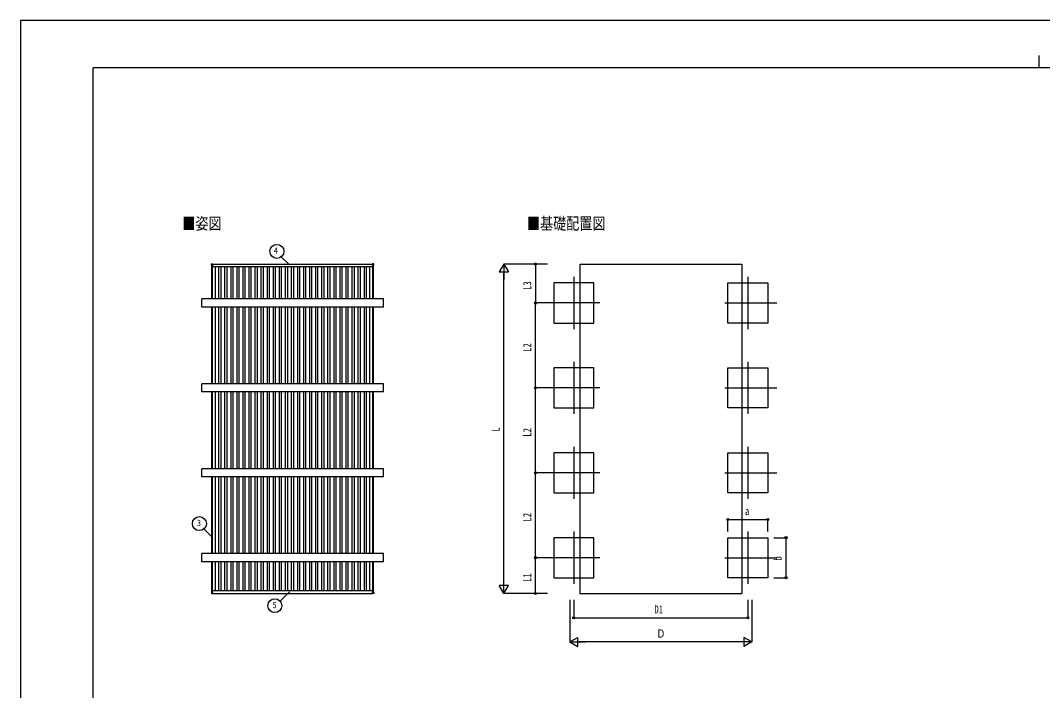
# Model space of a CAD drawing. Units: millimetres, scale not verified. Extents: x -16820 to 16820, y -11880 to 11880.
# Drawn here: x -16820 to 41, y 830 to 11880 of the extents above; entities that cross this region are included whole.
import ezdxf
from ezdxf.enums import TextEntityAlignment as Align

# ---------------------------------------------------------------- set-up
doc = ezdxf.new("R2010")
doc.units = ezdxf.units.MM
doc.header["$LTSCALE"] = 50
for name, color, linetype in [('0-2_USER1', 3, 'Continuous'), ('0-4_YKK_12', 2, 'Continuous'), ('0-5_YKK_13', 4, 'Continuous'), ('0-6_YKK_A1', 4, 'Continuous'), ('0-7_YKK_D', 6, 'Continuous'), ('0-8_YKK_ZWAK', 7, 'Continuous')]:
    doc.layers.add(name, color=color, linetype=linetype)
doc.styles.add('ＭＳ ゴシック', font='')
doc.styles.get('ＭＳ ゴシック').set_extended_font_data('MS Gothic')

msp = doc.modelspace()

# ---------------------------------------------------------------- linework, layer by layer
at = {"layer": '0-4_YKK_12'}
for p, q in [((-7693.22, 7650.92), (-7693.22, 6790.92)), ((-4820.22, 7650.92), (-4820.22, 6790.92)), ((-7263.22, 7220.92), (-8123.22, 7220.92)), ((-5200.22, 7220.92), (-4340.22, 7220.92)), ((-7693.22, 6250.92), (-7693.22, 5390.92)), ((-4820.22, 6250.92), (-4820.22, 5390.92)), ((-7263.22, 5820.92), (-8123.22, 5820.92)), ((-5200.22, 5820.92), (-4340.22, 5820.92)), ((-7693.22, 4850.92), (-7693.22, 3990.92)), ((-4820.22, 4850.92), (-4820.22, 3990.92)), ((-7263.22, 4420.92), (-8123.22, 4420.92)), ((-5200.22, 4420.92), (-4340.22, 4420.92)), ((-7693.22, 3450.92), (-7693.22, 2590.92)), ((-4820.22, 3450.92), (-4820.22, 2590.92)), ((-7263.22, 3020.92), (-8123.22, 3020.92)), ((-5200.22, 3020.92), (-4340.22, 3020.92))]:
    msp.add_line(p, q, dxfattribs=at)
at = {"layer": '0-5_YKK_13'}
for p, q in [((-13667.2, 7847.22), (-13667.2, 7865.22)), ((-13666.2, 7866.22), (-13648.2, 7866.22)), ((-13648.2, 7846.22), (-13666.2, 7846.22)), ((-13647.2, 7865.22), (-13647.2, 7847.22)), ((-11010.6, 7865.22), (-11010.6, 7847.22)), ((-10991.6, 7866.22), (-11009.6, 7866.22)), ((-11009.6, 7846.22), (-10991.6, 7846.22)), ((-10990.6, 7847.22), (-10990.6, 7865.22)), ((-13667.2, 2446.92), (-13667.2, 2428.92)), ((-13648.2, 2447.92), (-13666.2, 2447.92)), ((-13666.2, 2427.92), (-13648.2, 2427.92)), ((-13647.2, 2428.92), (-13647.2, 2446.92)), ((-11010.6, 2428.92), (-11010.6, 2446.92)), ((-11009.6, 2447.92), (-10991.6, 2447.92)), ((-10991.6, 2427.92), (-11009.6, 2427.92)), ((-10990.6, 2446.92), (-10990.6, 2428.92))]:
    msp.add_line(p, q, dxfattribs=at)
for centre, start, end in [((-13666.2, 7865.22), 90, 180), ((-13666.2, 7847.22), 180, 270), ((-13648.2, 7865.22), 0, 90), ((-13648.2, 7847.22), 270, 0), ((-11009.6, 7865.22), 90, 180), ((-11009.6, 7847.22), 180, 270), ((-10991.6, 7865.22), 0, 90), ((-10991.6, 7847.22), 270, 0), ((-13666.2, 2446.92), 90, 180), ((-13666.2, 2428.92), 180, 270), ((-13648.2, 2446.92), 0, 90), ((-13648.2, 2428.92), 270, 0), ((-11009.6, 2446.92), 90, 180), ((-11009.6, 2428.92), 180, 270), ((-10991.6, 2446.92), 0, 90), ((-10991.6, 2428.92), 270, 0)]:
    msp.add_arc(centre, 1, start, end, dxfattribs=at)
at = {"layer": '0-6_YKK_A1'}
for p, q in [((-13663.9, 7287.92), (-13663.9, 7846.21)), ((-13651.9, 7287.92), (-13651.9, 7846.21)), ((-13651.9, 7820.13), (-11005.9, 7820.13)), ((-13647.2, 7862.92), (-11010.6, 7862.92)), ((-11010.6, 7858.13), (-13647.2, 7858.13)), ((-13603.9, 7287.92), (-13603.9, 7820.13)), ((-13546.4, 7287.92), (-13546.4, 7820.13)), ((-13511.4, 7287.92), (-13511.4, 7820.13)), ((-13446.4, 7287.92), (-13446.4, 7820.13)), ((-13411.4, 7287.92), (-13411.4, 7820.13)), ((-13346.4, 7287.92), (-13346.4, 7820.13)), ((-13311.4, 7287.92), (-13311.4, 7820.13)), ((-13246.4, 7287.92), (-13246.4, 7820.13)), ((-13211.4, 7287.92), (-13211.4, 7820.13)), ((-13146.4, 7287.92), (-13146.4, 7820.13)), ((-13111.4, 7287.92), (-13111.4, 7820.13)), ((-13046.4, 7287.92), (-13046.4, 7820.13)), ((-13011.4, 7287.92), (-13011.4, 7820.13)), ((-12946.4, 7287.92), (-12946.4, 7820.13)), ((-12911.4, 7287.92), (-12911.4, 7820.13)), ((-12846.4, 7287.92), (-12846.4, 7820.13)), ((-12811.4, 7287.92), (-12811.4, 7820.13)), ((-12746.4, 7287.92), (-12746.4, 7820.13)), ((-12711.4, 7287.92), (-12711.4, 7820.13)), ((-12646.4, 7287.92), (-12646.4, 7820.13)), ((-12611.4, 7287.92), (-12611.4, 7820.13)), ((-12546.4, 7287.92), (-12546.4, 7820.13)), ((-12511.4, 7287.92), (-12511.4, 7820.13)), ((-12446.4, 7287.92), (-12446.4, 7820.13)), ((-12411.4, 7287.92), (-12411.4, 7820.13)), ((-12346.4, 7287.92), (-12346.4, 7820.13)), ((-12311.4, 7287.92), (-12311.4, 7820.13)), ((-12246.4, 7287.92), (-12246.4, 7820.13)), ((-12211.4, 7287.92), (-12211.4, 7820.13)), ((-12146.4, 7287.92), (-12146.4, 7820.13)), ((-12111.4, 7287.92), (-12111.4, 7820.13)), ((-12046.4, 7287.92), (-12046.4, 7820.13)), ((-12011.4, 7287.92), (-12011.4, 7820.13)), ((-11946.4, 7287.92), (-11946.4, 7820.13)), ((-11911.4, 7287.92), (-11911.4, 7820.13)), ((-11846.4, 7287.92), (-11846.4, 7820.13)), ((-11811.4, 7287.92), (-11811.4, 7820.13)), ((-11746.4, 7287.92), (-11746.4, 7820.13)), ((-11711.4, 7287.92), (-11711.4, 7820.13)), ((-11646.4, 7287.92), (-11646.4, 7820.13)), ((-11611.4, 7287.92), (-11611.4, 7820.13)), ((-11546.4, 7287.92), (-11546.4, 7820.13)), ((-11511.4, 7287.92), (-11511.4, 7820.13)), ((-11446.4, 7287.92), (-11446.4, 7820.13)), ((-11411.4, 7287.92), (-11411.4, 7820.13)), ((-11346.4, 7287.92), (-11346.4, 7820.13)), ((-11311.4, 7287.92), (-11311.4, 7820.13)), ((-11246.4, 7287.92), (-11246.4, 7820.13)), ((-11211.4, 7287.92), (-11211.4, 7820.13)), ((-11146.4, 7287.92), (-11146.4, 7820.13)), ((-11111.4, 7287.92), (-11111.4, 7820.13)), ((-11053.9, 7287.92), (-11053.9, 7820.11)), ((-11005.9, 7287.92), (-11005.9, 7846.2)), ((-10993.9, 7287.92), (-10993.9, 7846.2)), ((-7591.72, 7862.92), (-4921.72, 7862.92)), ((-7591.72, 7862.92), (-7591.72, 2430.92)), ((-4921.72, 7862.77), (-4921.72, 2430.92)), ((-10828.9, 7287.92), (-13828.9, 7287.92)), ((-13828.9, 7153.92), (-13828.9, 7287.92)), ((-10828.9, 7153.92), (-10828.9, 7287.92)), ((-10828.9, 7153.92), (-13828.9, 7153.92)), ((-13663.9, 5887.92), (-13663.9, 7153.92)), ((-13651.9, 5887.92), (-13651.9, 7153.92)), ((-13603.9, 5887.92), (-13603.9, 7153.92)), ((-13546.4, 5887.92), (-13546.4, 7153.92)), ((-13511.4, 5887.92), (-13511.4, 7153.92)), ((-13446.4, 5887.92), (-13446.4, 7153.92)), ((-13411.4, 5887.92), (-13411.4, 7153.92)), ((-13346.4, 5887.92), (-13346.4, 7153.92)), ((-13311.4, 5887.92), (-13311.4, 7153.92)), ((-13246.4, 5887.92), (-13246.4, 7153.92)), ((-13211.4, 5887.92), (-13211.4, 7153.92)), ((-13146.4, 5887.92), (-13146.4, 7153.92)), ((-13111.4, 5887.92), (-13111.4, 7153.92)), ((-13046.4, 5887.92), (-13046.4, 7153.92)), ((-13011.4, 5887.92), (-13011.4, 7153.92)), ((-12946.4, 5887.92), (-12946.4, 7153.92)), ((-12911.4, 5887.92), (-12911.4, 7153.92)), ((-12846.4, 5887.92), (-12846.4, 7153.92)), ((-12811.4, 5887.92), (-12811.4, 7153.92)), ((-12746.4, 5887.92), (-12746.4, 7153.92)), ((-12711.4, 5887.92), (-12711.4, 7153.92)), ((-12646.4, 5887.92), (-12646.4, 7153.92)), ((-12611.4, 5887.92), (-12611.4, 7153.92)), ((-12546.4, 5887.92), (-12546.4, 7153.92)), ((-12511.4, 5887.92), (-12511.4, 7153.92)), ((-12446.4, 5887.92), (-12446.4, 7153.92)), ((-12411.4, 5887.92), (-12411.4, 7153.92)), ((-12346.4, 5887.92), (-12346.4, 7153.92)), ((-12311.4, 5887.92), (-12311.4, 7153.92)), ((-12246.4, 5887.92), (-12246.4, 7153.92)), ((-12211.4, 5887.92), (-12211.4, 7153.92)), ((-12146.4, 5887.92), (-12146.4, 7153.92)), ((-12111.4, 5887.92), (-12111.4, 7153.92)), ((-12046.4, 5887.92), (-12046.4, 7153.92)), ((-12011.4, 5887.92), (-12011.4, 7153.92)), ((-11946.4, 5887.92), (-11946.4, 7153.92)), ((-11911.4, 5887.92), (-11911.4, 7153.92)), ((-11846.4, 5887.92), (-11846.4, 7153.92)), ((-11811.4, 5887.92), (-11811.4, 7153.92)), ((-11746.4, 5887.92), (-11746.4, 7153.92)), ((-11711.4, 5887.92), (-11711.4, 7153.92)), ((-11646.4, 5887.92), (-11646.4, 7153.92)), ((-11611.4, 5887.92), (-11611.4, 7153.92)), ((-11546.4, 5887.92), (-11546.4, 7153.92)), ((-11511.4, 5887.92), (-11511.4, 7153.92)), ((-11446.4, 5887.92), (-11446.4, 7153.92)), ((-11411.4, 5887.92), (-11411.4, 7153.92)), ((-11346.4, 5887.92), (-11346.4, 7153.92)), ((-11311.4, 5887.92), (-11311.4, 7153.92)), ((-11246.4, 5887.92), (-11246.4, 7153.92)), ((-11211.4, 5887.92), (-11211.4, 7153.92)), ((-11146.4, 5887.92), (-11146.4, 7153.92)), ((-11111.4, 5887.92), (-11111.4, 7153.92)), ((-11053.9, 5887.92), (-11053.9, 7153.92)), ((-11005.9, 5887.92), (-11005.9, 7153.92)), ((-10993.9, 5887.92), (-10993.9, 7153.92)), ((-10828.9, 5887.92), (-13828.9, 5887.92)), ((-13828.9, 5753.92), (-13828.9, 5887.92)), ((-10828.9, 5753.92), (-13828.9, 5753.92)), ((-13663.9, 4487.92), (-13663.9, 5753.92)), ((-13651.9, 4487.92), (-13651.9, 5753.92)), ((-13603.9, 4487.92), (-13603.9, 5753.92)), ((-13546.4, 4487.92), (-13546.4, 5753.92)), ((-13511.4, 4487.92), (-13511.4, 5753.92)), ((-13446.4, 4487.92), (-13446.4, 5753.92)), ((-13411.4, 4487.92), (-13411.4, 5753.92)), ((-13346.4, 4487.92), (-13346.4, 5753.92)), ((-13311.4, 4487.92), (-13311.4, 5753.92)), ((-13246.4, 4487.92), (-13246.4, 5753.92)), ((-13211.4, 4487.92), (-13211.4, 5753.92)), ((-13146.4, 4487.92), (-13146.4, 5753.92)), ((-13111.4, 4487.92), (-13111.4, 5753.92)), ((-13046.4, 4487.92), (-13046.4, 5753.92)), ((-13011.4, 4487.92), (-13011.4, 5753.92)), ((-12946.4, 4487.92), (-12946.4, 5753.92)), ((-12911.4, 4487.92), (-12911.4, 5753.92)), ((-12846.4, 4487.92), (-12846.4, 5753.92)), ((-12811.4, 4487.92), (-12811.4, 5753.92)), ((-12746.4, 4487.92), (-12746.4, 5753.92)), ((-12711.4, 4487.92), (-12711.4, 5753.92)), ((-12646.4, 4487.92), (-12646.4, 5753.92)), ((-12611.4, 4487.92), (-12611.4, 5753.92)), ((-12546.4, 4487.92), (-12546.4, 5753.92)), ((-12511.4, 4487.92), (-12511.4, 5753.92)), ((-12446.4, 4487.92), (-12446.4, 5753.92)), ((-12411.4, 4487.92), (-12411.4, 5753.92)), ((-12346.4, 4487.92), (-12346.4, 5753.92)), ((-12311.4, 4487.92), (-12311.4, 5753.92)), ((-12246.4, 4487.92), (-12246.4, 5753.92)), ((-12211.4, 4487.92), (-12211.4, 5753.92)), ((-12146.4, 4487.92), (-12146.4, 5753.92)), ((-12111.4, 4487.92), (-12111.4, 5753.92)), ((-12046.4, 4487.92), (-12046.4, 5753.92)), ((-12011.4, 4487.92), (-12011.4, 5753.92)), ((-11946.4, 4487.92), (-11946.4, 5753.92)), ((-11911.4, 4487.92), (-11911.4, 5753.92)), ((-11846.4, 4487.92), (-11846.4, 5753.92)), ((-11811.4, 4487.92), (-11811.4, 5753.92)), ((-11746.4, 4487.92), (-11746.4, 5753.92)), ((-11711.4, 4487.92), (-11711.4, 5753.92)), ((-11646.4, 4487.92), (-11646.4, 5753.92)), ((-11611.4, 4487.92), (-11611.4, 5753.92)), ((-11546.4, 4487.92), (-11546.4, 5753.92)), ((-11511.4, 4487.92), (-11511.4, 5753.92)), ((-11446.4, 4487.92), (-11446.4, 5753.92)), ((-11411.4, 4487.92), (-11411.4, 5753.92)), ((-11346.4, 4487.92), (-11346.4, 5753.92)), ((-11311.4, 4487.92), (-11311.4, 5753.92)), ((-11246.4, 4487.92), (-11246.4, 5753.92)), ((-11211.4, 4487.92), (-11211.4, 5753.92)), ((-11146.4, 4487.92), (-11146.4, 5753.92)), ((-11111.4, 4487.92), (-11111.4, 5753.92)), ((-11053.9, 4487.92), (-11053.9, 5753.92)), ((-11005.9, 4487.92), (-11005.9, 5753.92)), ((-10993.9, 4487.92), (-10993.9, 5753.92)), ((-10828.9, 5753.92), (-10828.9, 5887.92)), ((-10828.9, 4487.92), (-13828.9, 4487.92)), ((-13828.9, 4353.92), (-13828.9, 4487.92)), ((-10828.9, 4353.92), (-10828.9, 4487.92)), ((-10828.9, 4353.92), (-13828.9, 4353.92)), ((-13663.9, 3087.92), (-13663.9, 4353.92)), ((-13651.9, 3087.92), (-13651.9, 4353.92)), ((-13603.9, 3087.92), (-13603.9, 4353.92)), ((-13546.4, 3087.92), (-13546.4, 4353.92)), ((-13511.4, 3087.92), (-13511.4, 4353.92)), ((-13446.4, 3087.92), (-13446.4, 4353.92)), ((-13411.4, 3087.92), (-13411.4, 4353.92)), ((-13346.4, 3087.92), (-13346.4, 4353.92)), ((-13311.4, 3087.92), (-13311.4, 4353.92)), ((-13246.4, 3087.92), (-13246.4, 4353.92)), ((-13211.4, 3087.92), (-13211.4, 4353.92)), ((-13146.4, 3087.92), (-13146.4, 4353.92)), ((-13111.4, 3087.92), (-13111.4, 4353.92)), ((-13046.4, 3087.92), (-13046.4, 4353.92)), ((-13011.4, 3087.92), (-13011.4, 4353.92)), ((-12946.4, 3087.92), (-12946.4, 4353.92)), ((-12911.4, 3087.92), (-12911.4, 4353.92)), ((-12846.4, 3087.92), (-12846.4, 4353.92)), ((-12811.4, 3087.92), (-12811.4, 4353.92)), ((-12746.4, 3087.92), (-12746.4, 4353.92)), ((-12711.4, 3087.92), (-12711.4, 4353.92)), ((-12646.4, 3087.92), (-12646.4, 4353.92)), ((-12611.4, 3087.92), (-12611.4, 4353.92)), ((-12546.4, 3087.92), (-12546.4, 4353.92)), ((-12511.4, 3087.92), (-12511.4, 4353.92)), ((-12446.4, 3087.92), (-12446.4, 4353.92)), ((-12411.4, 3087.92), (-12411.4, 4353.92)), ((-12346.4, 3087.92), (-12346.4, 4353.92)), ((-12311.4, 3087.92), (-12311.4, 4353.92)), ((-12246.4, 3087.92), (-12246.4, 4353.92)), ((-12211.4, 3087.92), (-12211.4, 4353.92)), ((-12146.4, 3087.92), (-12146.4, 4353.92)), ((-12111.4, 3087.92), (-12111.4, 4353.92)), ((-12046.4, 3087.92), (-12046.4, 4353.92)), ((-12011.4, 3087.92), (-12011.4, 4353.92)), ((-11946.4, 3087.92), (-11946.4, 4353.92)), ((-11911.4, 3087.92), (-11911.4, 4353.92)), ((-11846.4, 3087.92), (-11846.4, 4353.92)), ((-11811.4, 3087.92), (-11811.4, 4353.92)), ((-11746.4, 3087.92), (-11746.4, 4353.92)), ((-11711.4, 3087.92), (-11711.4, 4353.92)), ((-11646.4, 3087.92), (-11646.4, 4353.92)), ((-11611.4, 3087.92), (-11611.4, 4353.92)), ((-11546.4, 3087.92), (-11546.4, 4353.92)), ((-11511.4, 3087.92), (-11511.4, 4353.92)), ((-11446.4, 3087.92), (-11446.4, 4353.92)), ((-11411.4, 3087.92), (-11411.4, 4353.92)), ((-11346.4, 3087.92), (-11346.4, 4353.92)), ((-11311.4, 3087.92), (-11311.4, 4353.92)), ((-11246.4, 3087.92), (-11246.4, 4353.92)), ((-11211.4, 3087.92), (-11211.4, 4353.92)), ((-11146.4, 3087.92), (-11146.4, 4353.92)), ((-11111.4, 3087.92), (-11111.4, 4353.92)), ((-11053.9, 3087.92), (-11053.9, 4353.92)), ((-11005.9, 3087.92), (-11005.9, 4353.92)), ((-10993.9, 3087.92), (-10993.9, 4353.92)), ((-10828.9, 3087.92), (-13828.9, 3087.92)), ((-13828.9, 2953.92), (-13828.9, 3087.92)), ((-10828.9, 2953.92), (-10828.9, 3087.92)), ((-10828.9, 2953.92), (-13828.9, 2953.92)), ((-13663.9, 2447.94), (-13663.9, 2953.92)), ((-13651.9, 2447.94), (-13651.9, 2953.92)), ((-13603.9, 2479.22), (-13603.9, 2953.92)), ((-13546.4, 2479.2), (-13546.4, 2953.92)), ((-13511.4, 2479.2), (-13511.4, 2953.92)), ((-13446.4, 2479.2), (-13446.4, 2953.92)), ((-13411.4, 2479.2), (-13411.4, 2953.92)), ((-13346.4, 2479.2), (-13346.4, 2953.92)), ((-13311.4, 2479.2), (-13311.4, 2953.92)), ((-13246.4, 2479.2), (-13246.4, 2953.92)), ((-13211.4, 2479.2), (-13211.4, 2953.92)), ((-13146.4, 2479.2), (-13146.4, 2953.92)), ((-13111.4, 2479.2), (-13111.4, 2953.92)), ((-13046.4, 2479.2), (-13046.4, 2953.92)), ((-13011.4, 2479.2), (-13011.4, 2953.92)), ((-12946.4, 2479.2), (-12946.4, 2953.92)), ((-12911.4, 2479.2), (-12911.4, 2953.92)), ((-12846.4, 2479.2), (-12846.4, 2953.92)), ((-12811.4, 2479.2), (-12811.4, 2953.92)), ((-12746.4, 2479.2), (-12746.4, 2953.92)), ((-12711.4, 2479.2), (-12711.4, 2953.92)), ((-12646.4, 2479.2), (-12646.4, 2953.92)), ((-12611.4, 2479.2), (-12611.4, 2953.92)), ((-12546.4, 2479.2), (-12546.4, 2953.92)), ((-12511.4, 2479.2), (-12511.4, 2953.92)), ((-12446.4, 2479.2), (-12446.4, 2953.92)), ((-12411.4, 2479.2), (-12411.4, 2953.92)), ((-12346.4, 2479.2), (-12346.4, 2953.92)), ((-12311.4, 2479.2), (-12311.4, 2953.92)), ((-12246.4, 2479.2), (-12246.4, 2953.92)), ((-12211.4, 2479.2), (-12211.4, 2953.92)), ((-12146.4, 2479.2), (-12146.4, 2953.92)), ((-12111.4, 2479.2), (-12111.4, 2953.92)), ((-12046.4, 2479.2), (-12046.4, 2953.92)), ((-12011.4, 2479.2), (-12011.4, 2953.92)), ((-11946.4, 2479.2), (-11946.4, 2953.92)), ((-11911.4, 2479.2), (-11911.4, 2953.92)), ((-11846.4, 2479.2), (-11846.4, 2953.92)), ((-11811.4, 2479.2), (-11811.4, 2953.92)), ((-11746.4, 2479.2), (-11746.4, 2953.92)), ((-11711.4, 2479.2), (-11711.4, 2953.92)), ((-11646.4, 2479.2), (-11646.4, 2953.92)), ((-11611.4, 2479.2), (-11611.4, 2953.92)), ((-11546.4, 2479.2), (-11546.4, 2953.92)), ((-11511.4, 2479.2), (-11511.4, 2953.92)), ((-11446.4, 2479.2), (-11446.4, 2953.92)), ((-11411.4, 2479.2), (-11411.4, 2953.92)), ((-11346.4, 2479.2), (-11346.4, 2953.92)), ((-11311.4, 2479.2), (-11311.4, 2953.92)), ((-11246.4, 2479.2), (-11246.4, 2953.92)), ((-11211.4, 2479.2), (-11211.4, 2953.92)), ((-11146.4, 2479.2), (-11146.4, 2953.92)), ((-11111.4, 2479.2), (-11111.4, 2953.92)), ((-11053.9, 2479.2), (-11053.9, 2953.92)), ((-11005.9, 2447.92), (-11005.9, 2953.92)), ((-10993.9, 2447.92), (-10993.9, 2953.92)), ((-13651.9, 2479.2), (-11005.9, 2479.2)), ((-13647.2, 2431.22), (-11010.6, 2431.22)), ((-7591.72, 2430.92), (-4921.72, 2430.92))]:
    msp.add_line(p, q, dxfattribs=at)
for points in [[(-7363.22, 6890.92), (-7363.22, 7550.92), (-8023.22, 7550.92), (-8023.22, 6890.92)], [(-5150.22, 6890.92), (-5150.22, 7550.92), (-4490.22, 7550.92), (-4490.22, 6890.92)], [(-7363.22, 5490.92), (-7363.22, 6150.92), (-8023.22, 6150.92), (-8023.22, 5490.92)], [(-5150.22, 5490.92), (-5150.22, 6150.92), (-4490.22, 6150.92), (-4490.22, 5490.92)], [(-7363.22, 4090.92), (-7363.22, 4750.92), (-8023.22, 4750.92), (-8023.22, 4090.92)], [(-5150.22, 4090.92), (-5150.22, 4750.92), (-4490.22, 4750.92), (-4490.22, 4090.92)], [(-7363.22, 2690.92), (-7363.22, 3350.92), (-8023.22, 3350.92), (-8023.22, 2690.92)], [(-5150.22, 2690.92), (-5150.22, 3350.92), (-4490.22, 3350.92), (-4490.22, 2690.92)]]:
    msp.add_lwpolyline(points, close=True, dxfattribs=at)
at = {"layer": '0-7_YKK_D'}
for p, q in [((-12381.8, 7847.66), (-12516.54, 7982.4)), ((-8845.22, 7862.92), (-8920.22, 7733.01)), ((-8123.22, 7862.92), (-8846.22, 7862.92)), ((-8845.22, 7862.92), (-8770.22, 7733.01)), ((-8845.22, 7862.92), (-8845.22, 7603.11)), ((-8123.22, 7862.92), (-8324.22, 7862.92)), ((-8323.22, 7862.92), (-8323.22, 7220.92)), ((-8920.22, 7733.01), (-8770.22, 7733.01)), ((-8845.22, 2580.92), (-8845.22, 7712.92)), ((-8123.22, 7220.92), (-8324.22, 7220.92)), ((-8123.22, 7220.92), (-8324.22, 7220.92)), ((-8323.22, 5820.92), (-8323.22, 7220.92)), ((-8124.22, 5820.92), (-8324.22, 5820.92)), ((-8124.22, 5820.92), (-8324.22, 5820.92)), ((-8323.22, 4420.92), (-8323.22, 5820.92)), ((-8124.22, 4420.92), (-8324.22, 4420.92)), ((-8124.22, 4420.92), (-8324.22, 4420.92)), ((-8323.22, 3020.92), (-8323.22, 4420.92)), ((-5150.22, 3450.92), (-5150.22, 3651.92)), ((-5150.22, 3650.92), (-4490.22, 3650.92)), ((-4490.22, 3450.92), (-4490.22, 3651.92)), ((-13792.82, 3495.4), (-13644.03, 3346.61)), ((-4390.22, 3350.92), (-4189.22, 3350.92)), ((-4190.22, 2690.92), (-4190.22, 3350.92)), ((-8123.22, 3020.92), (-8324.22, 3020.92)), ((-8123.22, 3020.92), (-8324.22, 3020.92)), ((-8323.22, 2430.92), (-8323.22, 3020.92)), ((-8845.22, 2430.92), (-8920.22, 2560.82)), ((-8770.22, 2560.82), (-8920.22, 2560.82)), ((-8845.22, 2430.92), (-8845.22, 2690.72)), ((-8845.22, 2430.92), (-8770.22, 2560.82)), ((-4390.22, 2690.92), (-4189.22, 2690.92)), ((-12535.14, 2304.3), (-12381.8, 2457.63)), ((-8123.22, 2430.92), (-8846.22, 2430.92)), ((-8123.22, 2430.92), (-8324.22, 2430.92)), ((-7756.72, 2327.45), (-7756.72, 1629.92)), ((-7693.22, 2327.45), (-7693.22, 2029.92)), ((-4820.22, 2327.45), (-4820.22, 2029.92)), ((-4756.72, 2327.45), (-4756.72, 1629.92)), ((-7693.22, 2030.92), (-4820.22, 2030.92)), ((-7756.72, 1630.92), (-7626.82, 1705.92)), ((-7626.82, 1555.92), (-7626.82, 1705.92)), ((-4756.72, 1630.92), (-4886.63, 1705.92)), ((-4886.63, 1705.92), (-4886.63, 1555.92)), ((-7756.72, 1630.92), (-7626.82, 1555.92)), ((-7756.72, 1630.92), (-7496.91, 1630.92)), ((-4906.72, 1630.92), (-7606.72, 1630.92)), ((-4756.72, 1630.92), (-5016.53, 1630.92)), ((-4756.72, 1630.92), (-4886.63, 1555.92))]:
    msp.add_line(p, q, dxfattribs=at)
for centre, radius in [((-12588.88, 8072.06), 115.2), ((-8323.22, 7862.92), 17), ((-8323.22, 7220.92), 17), ((-8323.22, 7220.92), 17), ((-8323.22, 5820.92), 17), ((-8323.22, 5820.92), 17), ((-8323.22, 4420.92), 17), ((-8323.22, 4420.92), 17), ((-13868.46, 3582.29), 115.2), ((-5150.22, 3650.92), 17), ((-4490.22, 3650.92), 17), ((-4190.22, 3350.92), 17), ((-8323.22, 3020.92), 17), ((-8323.22, 3020.92), 17), ((-4190.22, 2690.92), 17), ((-8323.22, 2430.92), 17), ((-12622.89, 2229.67), 115.2), ((-7693.22, 2030.92), 17), ((-4820.22, 2030.92), 17)]:
    msp.add_circle(centre, radius, dxfattribs=at)
at = {"layer": '0-8_YKK_ZWAK'}
for p, q in [((-19.92, 11300), (-19.92, 11100)), ((-19.92, 11300), (-19.92, 11100)), ((15580.08, 11100), (-15619.92, 11100)), ((-15619.92, -10100), (-15619.92, 11100)), ((15580.08, 11100), (-15619.92, 11100)), ((-15619.92, -10100), (-15619.92, 11100))]:
    msp.add_line(p, q, dxfattribs=at)
msp.add_lwpolyline([(-16820, -11880), (16820, -11880), (16820, 11880), (-16820, 11880)], close=True, dxfattribs=at)
msp.add_lwpolyline([(-16820, -11880), (16820, -11880), (16820, 11880), (-16820, 11880)], close=True, dxfattribs=at)

# ---------------------------------------------------------------- texts
at = {"layer": '0-2_USER1', "style": 'ＭＳ ゴシック', "width": 0.8}
for s, p in [('■姿図', (-14149.84, 8373.26)), ('■基礎配置図', (-8464.93, 8373.26))]:
    msp.add_text(s, height=197.9, dxfattribs=at).set_placement(p, align=Align.BOTTOM_LEFT)
at = {"layer": '0-7_YKK_D', "style": 'ＭＳ ゴシック', "width": 0.8}
for s, height, p in [('4', 105.6, (-12640.11, 8000.06)), ('a', 132, (-4868.22, 3682.92)), ('3', 105.6, (-13906.86, 3510.29)), ('5', 105.6, (-12661.29, 2157.67)), ('D1', 132, (-6362.32, 2062.92)), ('Ｄ', 132, (-6328.72, 1662.92))]:
    msp.add_text(s, height=height, dxfattribs=at).set_placement(p, align=Align.BOTTOM_LEFT)
for s, p in [('L3', (-8355.22, 7436.32)), ('L2', (-8355.22, 6415.32)), ('L', (-8877.22, 5098.92)), ('L2', (-8355.22, 5015.32)), ('L2', (-8355.22, 3615.32)), ('b', (-4222.22, 2972.92)), ('L1', (-8355.22, 2620.32))]:
    msp.add_text(s, height=132, rotation=90, dxfattribs=at).set_placement(p, align=Align.BOTTOM_LEFT)

doc.saveas('drawing.dxf')
